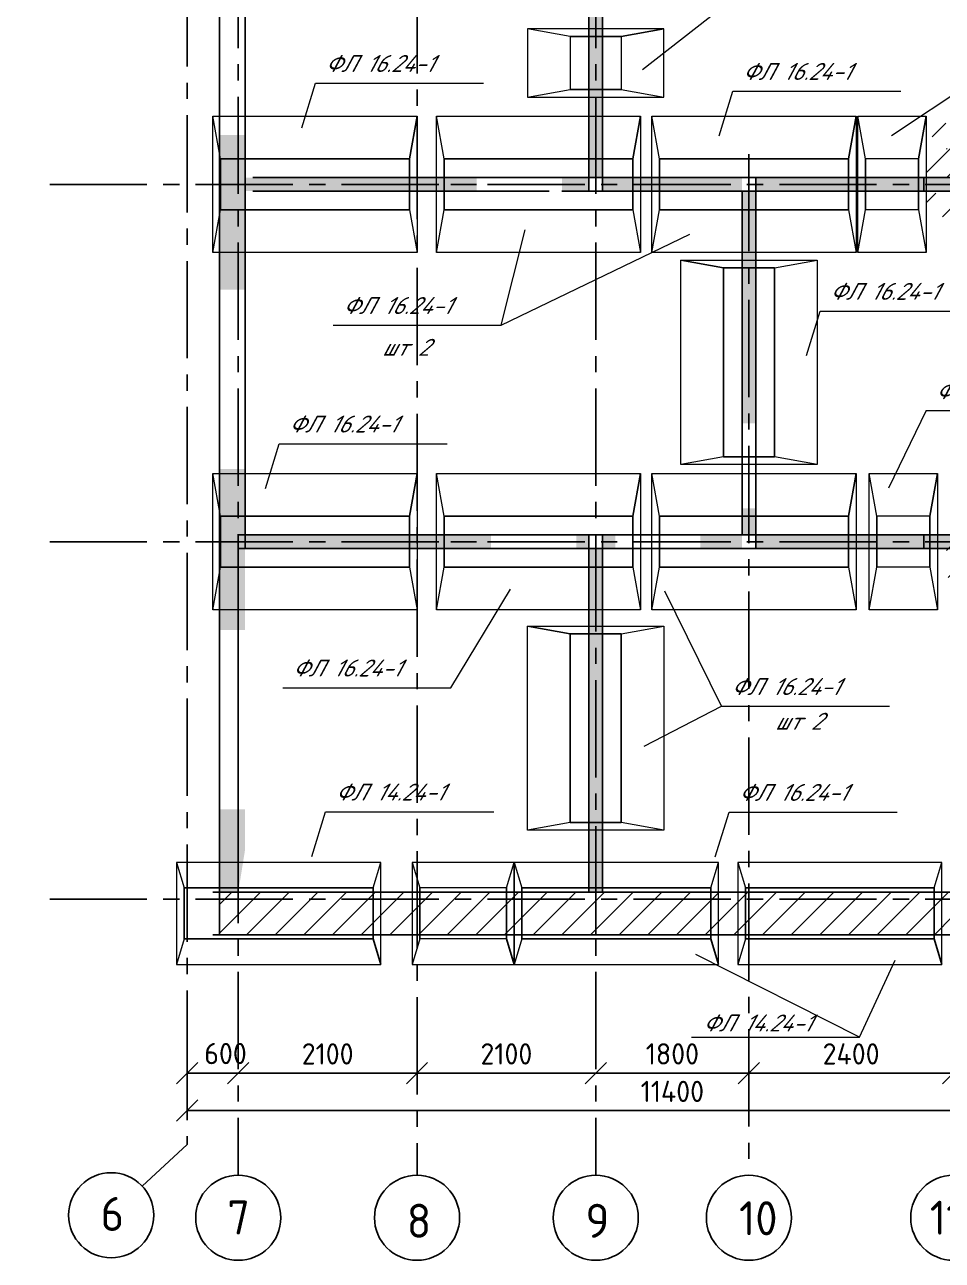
# Model space of a CAD drawing. Header units: millimetres. Extents: x -257254 to 390979, y -202328 to 355504.
# Drawn here: x 197935 to 208715, y 76614 to 91137 of the extents above; entities that cross this region are included whole.
import ezdxf

# ---------------------------------------------------------------- set-up
doc = ezdxf.new("R2010")
doc.units = ezdxf.units.MM
doc.linetypes.add('CENTER2', pattern=[28.575, 19.05, -3.175, 3.175, -3.175])
doc.layers.get('0').update_dxf_attribs({"lineweight": 25})
doc.layers.add('оси', color=1, linetype='CENTER2')
doc.layers.add('подписи', color=6, linetype='Continuous', lineweight=5, transparency=0.5)
doc.layers.add('Фундамент', color=200, linetype='Continuous', lineweight=9, transparency=0.1)
doc.styles.add('GOST-2.304_Type-B_italic', font='GOST_Common Italic.ttf')
doc.styles.get("Standard").update_dxf_attribs({"font": 'GOST_Common.ttf'})
doc.dimstyles.new('ISO-25', dxfattribs={"dimtxt": 250, "dimasz": 250, "dimexe": 1.25, "dimexo": 0.625, "dimgap": 100, "dimtad": 1, "dimdec": 0, "dimtxsty": 'Standard', "dimblk": 'OBLIQUE', "dimcen": 2.5, "dimadec": 0, "dimazin": 0, "dimtfac": 1, "dimtdec": 0, "dimtmove": 0, "dimatfit": 3, "dimfxl": 1, "dimarcsym": 0})

# ---------------------------------------------------------------- blocks, each defined once
blk = doc.blocks.new('_Oblique')
at = {"color": 0, "linetype": 'ByBlock', "lineweight": -2}
blk.add_line((-0.5, -0.5), (0.5, 0.5), dxfattribs=at)
blk = doc.blocks.new('*D111')
at = {"color": 0, "lineweight": -2, "ltscale": 50, "transparency": 16777216}
for p, q in [((202544, 78816), (202544, 78817)), ((202544, 78815), (204644, 78815)), ((204644, 78816), (204644, 78817))]:
    blk.add_line(p, q, dxfattribs=at)
at = {"color": 0, "lineweight": -2, "ltscale": 50, "transparency": 16777216, "xscale": 250, "yscale": 250, "zscale": 250, "rotation": 180}
blk.add_blockref('_Oblique', (202544, 78815), dxfattribs=at)
at = {"color": 0, "lineweight": -2, "ltscale": 50, "transparency": 16777216, "xscale": 250, "yscale": 250, "zscale": 250}
blk.add_blockref('_Oblique', (204644, 78815), dxfattribs=at)
at = {"color": 0, "ltscale": 50, "transparency": 16777216, "insert": (203594, 79040), "char_height": 250, "attachment_point": 5}
blk.add_mtext('2100', dxfattribs=at)
blk = doc.blocks.new('*D112')
at = {"color": 0, "lineweight": -2, "ltscale": 50, "transparency": 16777216}
for p, q in [((204644, 78815), (204644, 78814)), ((204644, 78815), (206444, 78815)), ((206444, 78815), (206444, 78814))]:
    blk.add_line(p, q, dxfattribs=at)
at = {"color": 0, "lineweight": -2, "ltscale": 50, "transparency": 16777216, "xscale": 250, "yscale": 250, "zscale": 250, "rotation": 180}
blk.add_blockref('_Oblique', (204644, 78815), dxfattribs=at)
at = {"color": 0, "lineweight": -2, "ltscale": 50, "transparency": 16777216, "xscale": 250, "yscale": 250, "zscale": 250}
blk.add_blockref('_Oblique', (206444, 78815), dxfattribs=at)
at = {"color": 0, "ltscale": 50, "transparency": 16777216, "insert": (205544, 79040), "char_height": 250, "attachment_point": 5}
blk.add_mtext('1800', dxfattribs=at)
blk = doc.blocks.new('*D113')
at = {"color": 0, "lineweight": -2, "ltscale": 50, "transparency": 16777216}
for p, q in [((206444, 78815), (206444, 78814)), ((206444, 78815), (208844, 78815)), ((208844, 78816), (208844, 78817))]:
    blk.add_line(p, q, dxfattribs=at)
at = {"color": 0, "lineweight": -2, "ltscale": 50, "transparency": 16777216, "xscale": 250, "yscale": 250, "zscale": 250, "rotation": 180}
blk.add_blockref('_Oblique', (206444, 78815), dxfattribs=at)
at = {"color": 0, "lineweight": -2, "ltscale": 50, "transparency": 16777216, "xscale": 250, "yscale": 250, "zscale": 250}
blk.add_blockref('_Oblique', (208844, 78815), dxfattribs=at)
at = {"color": 0, "ltscale": 50, "transparency": 16777216, "insert": (207644, 79040), "char_height": 250, "attachment_point": 5}
blk.add_mtext('2400', dxfattribs=at)
blk = doc.blocks.new('*D121')
at = {"color": 0, "lineweight": -2, "ltscale": 50, "transparency": 16777216}
for p, q in [((200444, 78816), (200444, 78817)), ((202544, 78815), (200444, 78815)), ((202544, 78816), (202544, 78817))]:
    blk.add_line(p, q, dxfattribs=at)
at = {"color": 0, "lineweight": -2, "ltscale": 50, "transparency": 16777216, "xscale": 250, "yscale": 250, "zscale": 250, "rotation": 180}
blk.add_blockref('_Oblique', (200444, 78815), dxfattribs=at)
at = {"color": 0, "lineweight": -2, "ltscale": 50, "transparency": 16777216, "xscale": 250, "yscale": 250, "zscale": 250}
blk.add_blockref('_Oblique', (202544, 78815), dxfattribs=at)
at = {"color": 0, "ltscale": 50, "transparency": 16777216, "insert": (201494, 79040), "char_height": 250, "attachment_point": 5}
blk.add_mtext('2100', dxfattribs=at)
blk = doc.blocks.new('*D129')
at = {"color": 0, "lineweight": -2, "transparency": 16777216}
for p, q in [((199844, 78816), (199844, 78814)), ((200444, 78815), (199844, 78815)), ((200444, 78816), (200444, 78817))]:
    blk.add_line(p, q, dxfattribs=at)
at = {"color": 0, "lineweight": -2, "transparency": 16777216, "xscale": 250, "yscale": 250, "zscale": 250, "rotation": 180}
blk.add_blockref('_Oblique', (199844, 78815), dxfattribs=at)
at = {"color": 0, "lineweight": -2, "transparency": 16777216, "xscale": 250, "yscale": 250, "zscale": 250}
blk.add_blockref('_Oblique', (200444, 78815), dxfattribs=at)
at = {"color": 0, "transparency": 16777216, "insert": (200294, 79044), "char_height": 250, "attachment_point": 5}
blk.add_mtext('600', dxfattribs=at)
blk = doc.blocks.new('*D128')
at = {"color": 0, "lineweight": -2, "transparency": 16777216}
for p, q in [((211244, 79220), (211244, 78373)), ((199844, 78776), (199844, 78373)), ((199844, 78374), (211244, 78374))]:
    blk.add_line(p, q, dxfattribs=at)
at = {"color": 0, "lineweight": -2, "transparency": 16777216, "xscale": 250, "yscale": 250, "zscale": 250, "rotation": 180}
blk.add_blockref('_Oblique', (199844, 78374), dxfattribs=at)
at = {"color": 0, "lineweight": -2, "transparency": 16777216, "xscale": 250, "yscale": 250, "zscale": 250}
blk.add_blockref('_Oblique', (211244, 78374), dxfattribs=at)
at = {"color": 0, "transparency": 16777216, "insert": (205544, 78599), "char_height": 250, "attachment_point": 5}
blk.add_mtext('11400', dxfattribs=at)

msp = doc.modelspace()

# ---------------------------------------------------------------- hatches: boundary and pattern name
h = msp.add_hatch()
h.set_pattern_fill('LINE', color=256, scale=75, angle=45)
h.set_pattern_definition([(45, (108214.83, 1584.4), (-168.3798, 168.3798), [])])
h.paths.add_polyline_path([(192483.95687, 97660.5408), (192043.85803, 97660.5408), (192043.85803, 97240.5408), (192533.86142, 97240.5408), (192533.87963, 97320.66694), (192483.87963, 97320.6783)])
h.paths.add_polyline_path([(192483.97506, 97740.5408), (192043.85803, 97740.5408), (192043.85803, 97660.5408), (192483.95687, 97660.5408)])
h.paths.add_polyline_path([(196243.85803, 97660.5408), (192483.9569, 97660.64421), (192483.87961, 97320.57489), (192533.87961, 97320.57489), (192533.86144, 97240.63285), (196243.85803, 97240.5408)])
h.paths.add_polyline_path([(196243.85803, 97740.5408), (192483.97506, 97740.5408), (192483.95687, 97660.5408), (196243.85803, 97660.5408)])
h.paths.add_polyline_path([(197756.14553, 97660.5408), (196243.85803, 97660.5408), (196243.85803, 97240.5408), (197756.14553, 97240.5408)])
h.paths.add_polyline_path([(197756.14553, 97740.5408), (196243.85803, 97740.5408), (196243.85803, 97660.5408), (197756.14553, 97660.5408)])
h.paths.add_polyline_path([(198043.85803, 97660.5408), (197756.14553, 97660.5408), (197756.14553, 97240.5408), (198043.85803, 97240.5408)])
h.paths.add_polyline_path([(199353.00226, 97660.5408), (198043.85803, 97660.5408), (198043.85803, 97240.5408), (199353.00226, 97240.5408)])
h.paths.add_polyline_path([(198043.85803, 97740.5408), (197756.14553, 97740.5408), (197756.14553, 97660.5408), (198043.85803, 97660.5408)])
h.paths.add_polyline_path([(199328.47388, 97740.5408), (198043.85803, 97740.5408), (198043.85803, 97660.5408), (199328.47388, 97660.5408)])
h.paths.add_polyline_path([(187971.43984, 107513.36901), (187758.79371, 107842.65346), (187798.0224, 107873.65523), (187748.24804, 107936.63818), (187423.85803, 107680.5408), (187423.85803, 105980.5408), (187876.27621, 105980.5408)])
h.paths.add_polyline_path([(189138.8399, 108800.55403), (189188.8399, 108800.54267), (189188.85808, 108880.54266), (188944.0178, 108880.66694), (188737.15383, 108717.44854), (188786.58514, 108654.89968), (188835.5182, 108673.62183), (188940.11654, 108541.2663), (189138.76262, 108460.5408), (189138.78471, 108557.72034)])
h.paths.add_polyline_path([(189138.76262, 108460.5408), (188930.41217, 108553.54591), (189085.24674, 108357.62301)])
h.paths.add_polyline_path([(190944.0178, 108880.41466), (190698.85793, 108880.36921), (190698.83975, 108800.36921), (190748.84884, 108800.35784), (190748.77482, 108554.65076), (190668.02933, 108460.5408), (190947.59951, 108541.2663), (191052.19785, 108673.62183), (191101.02226, 108654.76219), (191150.45357, 108717.31105)])
h.paths.add_polyline_path([(190957.30388, 108553.54591), (190748.76252, 108460.5408), (190801.30032, 108356.1438)])
h.paths.add_polyline_path([(192463.85803, 107680.5408), (192139.46802, 107936.63818), (192089.69365, 107873.65523), (192128.92234, 107842.65346), (191963.85803, 107735.01568), (191963.85803, 106060.5408), (192463.85803, 106060.5408)])
h.paths.add_polyline_path([(192043.85803, 107735.01568), (191868.6944, 107513.36901), (191963.85803, 107438.23983), (192043.85803, 107374.70442)])
h.paths.add_polyline_path([(196243.85803, 107735.01568), (196158.79371, 107842.65346), (196198.0224, 107873.65523), (196148.24804, 107936.63818), (195823.85803, 107680.5408), (195823.85803, 105980.5408), (196243.85803, 105980.5408)])
h.paths.add_polyline_path([(196243.85803, 107735.01568), (196243.85803, 107377.55049), (196417.82031, 107514.88914)])
h.paths.add_polyline_path([(196323.85803, 107440.70839), (196243.85803, 107377.55049), (196243.85803, 106060.5408), (196323.85803, 106060.5408)])
h.paths.add_polyline_path([(197538.84903, 108800.72376), (197588.8399, 108800.54267), (197588.85808, 108880.54266), (197344.0178, 108880.66694), (197137.26249, 108717.31105), (197186.69379, 108654.76219), (197225.81383, 108685.90145), (197330.41217, 108553.54591), (197538.76262, 108460.5408), (197538.77563, 108557.78682)])
h.paths.add_polyline_path([(197538.76262, 108460.5408), (197330.41217, 108553.54591), (197485.21439, 108357.66394)])
h.paths.add_polyline_path([(199344.0178, 108880.41466), (199098.85793, 108880.36921), (199098.83975, 108800.36921), (199148.82971, 108800.35785), (199148.75437, 108380.49535), (199144.63341, 108380.52173), (199152.87344, 108460.52173), (199347.59951, 108541.2663), (199452.19785, 108673.62183), (199501.13092, 108654.89968), (199550.56222, 108717.44854)])
h.paths.add_polyline_path([(199357.30388, 108553.54591), (199068.94346, 108460.5408), (199201.30032, 108356.1438)])
h.paths.add_polyline_path([(200863.85803, 107680.5408), (200539.46802, 107936.63818), (200489.69365, 107873.65523), (200528.92234, 107842.65346), (200443.85803, 107735.01568), (200443.85803, 106060.5408), (200863.85803, 106060.5408)])
h.paths.add_polyline_path([(200443.85803, 107735.01568), (200268.6944, 107513.36901), (200363.85803, 107438.23983), (200363.85803, 107431.73455), (200443.85803, 107368.57665)])
h.paths.add_polyline_path([(200443.85803, 107368.57665), (200363.85803, 107431.73455), (200363.85803, 106060.5408), (200443.85803, 106060.5408)])
h.paths.add_polyline_path([(208073.85803, 107600.5408), (208023.85803, 107600.5408), (208023.85803, 107680.5408), (204643.85803, 107680.5408), (204643.85803, 107260.5408), (208073.85803, 107260.5408)])
h.paths.add_polyline_path([(208843.85803, 107680.5408), (208023.85803, 107680.5408), (208023.85803, 107600.5408), (208073.85803, 107600.5408), (208073.85803, 107260.5408), (208843.85803, 107260.5408)])
h.paths.add_polyline_path([(210043.85803, 107680.5408), (208843.85803, 107680.5408), (208843.85803, 107260.5408), (210043.85803, 107260.5408)])
h.paths.add_polyline_path([(208235.02471, 107260.5408), (204643.85803, 107260.5408), (204643.85803, 107180.5408), (208235.02471, 107180.5408)])
h.paths.add_polyline_path([(210043.85803, 107260.5408), (208843.85803, 107260.5408), (208843.85803, 107182.23065), (209965.55962, 107182.23065), (210043.85803, 107181.96513)])
h.paths.add_polyline_path([(208843.85803, 107260.5408), (208073.85803, 107260.5408), (208073.85803, 107182.23065), (208843.85803, 107182.23065)])
h.paths.add_polyline_path([(210463.85803, 107680.5408), (210043.85803, 107680.5408), (210043.85803, 107260.5408), (210463.85803, 107260.5408)])
h.paths.add_polyline_path([(210463.85803, 107260.5408), (210043.85803, 107260.5408), (210043.85803, 107181.96513), (210043.85803, 107180.5408), (210463.85803, 107180.5408)])
h.paths.add_polyline_path([(210463.85803, 107180.5408), (210043.85803, 107180.5408), (210043.85803, 106060.5408), (210463.85803, 106060.5408)])
h.paths.add_polyline_path([(210043.85803, 107180.5408), (209963.85803, 107180.5408), (209963.86089, 106060.5408), (210043.85803, 106060.5408)])
h.paths.add_polyline_path([(210463.85803, 106060.5408), (210043.85803, 106060.5408), (210043.85803, 103570.45808), (210383.85803, 103570.45808), (210383.85803, 103620.45808), (210463.85803, 103620.45808)])
h.paths.add_polyline_path([(210043.85803, 106060.5408), (209963.86089, 106060.5408), (209963.86187, 105680.45808), (210043.85803, 105680.45808)])
h.paths.add_polyline_path([(210463.85803, 103620.45808), (210383.85803, 103620.45808), (210383.85803, 103570.45808), (210043.85803, 103570.45808), (210043.85803, 101860.5408), (210463.85803, 101860.5408)])
h.paths.add_polyline_path([(210043.85533, 105680.45808), (209963.86457, 105680.45808), (209963.87165, 101860.5408), (210043.85803, 101860.5408)])
h.paths.add_polyline_path([(210463.85803, 98080.5408), (208843.85803, 98080.5408), (208843.85803, 97660.5408), (210519.55467, 97660.5408), (210624.4769, 97744.06084), (210655.61659, 97704.94154), (210719.95267, 97756.15425)])
h.paths.add_polyline_path([(210161.18029, 97660.5408), (208843.85803, 97660.5408), (208843.85803, 97580.5408), (210224.33819, 97580.5408)])
h.paths.add_polyline_path([(210463.85803, 89680.5408), (208763.85803, 89680.5408), (208763.85803, 89260.5408), (210519.55467, 89260.5408), (210624.4769, 89344.06084), (210655.61659, 89304.94154), (210719.95267, 89356.15425)])
h.paths.add_polyline_path([(210162.15709, 89260.5408), (208763.85803, 89260.5408), (208763.85803, 89180.5408), (210221.55706, 89180.5408), (210297.77404, 89083.99929), (210300.08173, 89085.83626)])
h.paths.add_polyline_path([(211499.65055, 88366.79761), (211438.80487, 88318.36332), (211470.57677, 88280.30258), (211336.3774, 88173.47739), (211243.87517, 87965.79595), (211342.39368, 87965.77356), (211584.04102, 87965.71863), (211583.79682, 87915.71869), (211663.67068, 87915.70054), (211663.85803, 88160.5408)])
h.paths.add_polyline_path([(211335.91955, 88174.05675), (211141.91889, 88019.62862), (211243.87517, 87965.79595), (211163.74513, 87965.81416)])
h.paths.add_polyline_path([(211243.87517, 87965.79595), (211243.90351, 87965.79594), (211342.39368, 87965.77356)], flags=17)
h.paths.add_polyline_path([(211663.85803, 86160.5408), (211663.79346, 86405.69152), (211583.66732, 86405.72791), (211583.67511, 86355.71882), (211163.67512, 86355.81428), (211243.85803, 86355.79605), (211243.85803, 86410.5408), (211243.85803, 86334.12203), (211336.53285, 86147.80091), (211470.73221, 86040.97572), (211439.86443, 86002.20048), (211500.71011, 85953.76619)])
h.paths.add_polyline_path([(211243.85803, 86334.12203), (211243.85803, 86355.79605), (211142.07434, 86301.64968), (211336.07499, 86147.22155)])
h.paths.add_polyline_path([(210719.95267, 84964.92735), (210655.61659, 85016.14007), (210624.4769, 84977.02076), (210519.55467, 85060.5408), (208763.37098, 85060.5408), (208763.37098, 84640.5408), (210463.85803, 84640.5408)])
h.paths.add_polyline_path([(210300.08173, 85235.24534), (210162.15709, 85060.5408), (210519.55467, 85060.5408)])
h.paths.add_polyline_path([(210300.08173, 85235.24534), (210297.77404, 85237.08231), (210221.55706, 85140.5408), (208843.85803, 85140.5408), (208843.85803, 85060.5408), (210162.15709, 85060.5408)])
h.paths.add_polyline_path([(208843.85803, 80860.5408), (206443.85803, 80860.5408), (206443.85803, 80440.5408), (208843.85803, 80440.5408)])
h.paths.add_polyline_path([(206443.85803, 80860.5408), (204643.85803, 80860.5408), (204643.85803, 80440.5408), (206443.85803, 80440.5408)])
h.paths.add_polyline_path([(204643.85803, 80860.5408), (202543.85803, 80860.5408), (202543.85803, 80440.5408), (204643.85803, 80440.5408)])
h.paths.add_polyline_path([(202543.85803, 80860.5408), (200443.85803, 80860.5408), (200443.85803, 80440.5408), (202543.85803, 80440.5408)])
h.paths.add_polyline_path([(200443.85803, 80860.5408), (200223.85803, 80860.5408), (200223.85803, 80440.5408), (200443.85803, 80440.5408)])
h.paths.add_polyline_path([(200443.85803, 80940.5408), (200223.85803, 80940.5408), (200223.85803, 80860.5408), (200443.85803, 80860.5408)])
h.paths.add_polyline_path([(202543.85803, 80940.5408), (201643.85803, 80940.5408), (200443.85803, 80940.5408), (200443.85803, 80860.5408), (202543.85803, 80860.5408)])
h.paths.add_polyline_path([(204643.85803, 80940.5408), (202543.85803, 80940.5408), (202543.85803, 80860.5408), (204643.85803, 80860.5408)])
h.paths.add_polyline_path([(206443.85803, 80940.5408), (205963.73032, 80940.5408), (204723.85803, 80940.5408), (204643.85803, 80940.5408), (204643.85803, 80860.5408), (206443.85803, 80860.5408)])
h.paths.add_polyline_path([(208843.85803, 80940.5408), (206443.85803, 80940.5408), (206443.85803, 80860.5408), (208843.85803, 80860.5408)])
h = msp.add_hatch()
h.set_pattern_fill('AR-SAND', color=256, scale=5)
h.set_pattern_definition([(37.5, (108214.83, 1584.4), (-8.00016, 244.70662), [0, -193.04, 0, -215.9, 0, -206.375]), (7.5, (108214.83, 1584.4), (224.76164, 358.41255), [0, -104.14, 0, -173.99, 0, -66.675]), (327.5, (108058.62, 1584.4), (395.4962, 0.7186), [0, -63.5, 0, -228.6, 0, -298.45]), (317.5, (108058.62, 1584.4), (381.7782, 111.4647), [0, -31.75, 0, -149.86, 0, -171.45])])
h.paths.add_polyline_path([(209144.08039, 90406.15329), (209065.53473, 90406.09864), (209064.84236, 90356.09815), (208843.61454, 90355.94425), (208843.85803, 89680.5408), (209143.85803, 89680.5408)])
h.paths.add_polyline_path([(200523.85803, 97240.5408), (200223.85803, 97240.5408), (200223.85803, 92560.5408), (200523.85803, 92560.5408)])
h.paths.add_polyline_path([(200523.85803, 92560.5408), (200223.85803, 92560.5408), (200223.85803, 91901.76505), (200223.85803, 91901.76505), (200223.85803, 91951.76505), (200523.85803, 91951.76505)])
h.paths.add_polyline_path([(200523.85803, 89841.76505), (200223.85803, 89841.76505), (200223.85803, 89891.76505), (200223.85803, 89891.76505), (200223.85803, 89260.5408), (200523.85803, 89260.5408)])
h.paths.add_polyline_path([(200523.85803, 89260.5408), (200223.85803, 89260.5408), (200223.85803, 87973.64502), (200223.85803, 87973.64502), (200223.85803, 88023.64502), (200523.85803, 88023.64502)])
h.paths.add_polyline_path([(200523.85803, 85913.64502), (200223.85803, 85913.64502), (200223.85803, 85963.64502), (200223.85803, 85060.5408), (200523.85803, 85060.5408)])
h.paths.add_polyline_path([(200523.85803, 84980.5408), (200443.85803, 85060.5408), (200223.85803, 85060.5408), (200223.85803, 83973.44447), (200223.85803, 83973.44447), (200223.85803, 84023.44447), (200523.85803, 84023.44447)])
h.paths.add_polyline_path([(200523.85803, 81913.44447), (200223.85803, 81913.44447), (200223.85803, 81963.44447), (200223.85803, 80940.5408), (200443.85803, 80940.5408), (200523.85803, 81440.5408)])
h.paths.add_polyline_path([(209143.47554, 82006.15287), (209064.66857, 82006.09804), (209064.70336, 81956.09805), (208843.47554, 81955.94415), (208843.85803, 80940.5408), (209143.85803, 80940.5408)])
h.paths.add_polyline_path([(209143.85803, 84640.5408), (208843.85803, 84640.5408), (208843.45304, 84225.94479), (209062.78862, 84226.09737), (209063.15895, 84176.09762), (209143.7886, 84176.15371)])
h.paths.add_polyline_path([(209143.85803, 93040.5408), (208843.85803, 93040.5408), (208843.85803, 92725.94499), (209063.1936, 92726.09758), (209063.22839, 92676.09759), (209143.85803, 92676.15368)])
at = {"ltscale": 50}
h = msp.add_hatch(color=256, dxfattribs=at)
h.dxf.hatch_style = 1
h.paths.add_polyline_path([(204563.85803, 92640.5408), (204343.85803, 92640.5408), (204343.85803, 92560.5408), (204563.85803, 92560.5408)])
h.paths.add_polyline_path([(204563.85803, 92560.5408), (204343.85803, 92560.5408), (204343.85803, 92480.5408), (204563.85803, 92480.5408)])
h.paths.add_polyline_path([(204643.85803, 93964.94717), (204563.85803, 93964.94717), (204563.85803, 93540.5408), (204643.85803, 93540.5408)])
h.paths.add_polyline_path([(204723.85803, 93964.94717), (204643.85803, 93964.94717), (204643.85803, 93540.5408), (204723.85803, 93540.5408)])
h.paths.add_polyline_path([(205558.81999, 93540.5408), (204723.85803, 93540.5408), (204723.85803, 93460.5408), (205558.81999, 93460.5408)])
h.paths.add_polyline_path([(205558.81999, 93460.5408), (204723.85803, 93460.5408), (204723.85803, 93380.5408), (205558.81999, 93380.5408)])
h.paths.add_polyline_path([(204643.85803, 93380.5408), (204563.85803, 93380.5408), (204563.85803, 92640.5408), (204643.85803, 92640.5408)])
h.paths.add_polyline_path([(204723.85803, 93380.5408), (204643.85803, 93380.5408), (204643.85803, 92640.5408), (204723.85803, 92640.5408)])
h.paths.add_polyline_path([(204643.85803, 92480.5408), (204563.85803, 92480.5408), (204563.85803, 89340.5408), (204643.85803, 89340.5408)])
h.paths.add_polyline_path([(204723.85803, 92480.5408), (204643.85803, 92480.5408), (204643.85803, 89340.5408), (204723.85803, 89340.5408)])
h = msp.add_hatch(color=256, dxfattribs=at)
h.dxf.hatch_style = 1
h.paths.add_polyline_path([(202543.85803, 89340.5408), (201298.22718, 89340.5408), (200443.85803, 89340.5408), (200443.85803, 89260.5408), (202543.85803, 89260.5408)])
h.paths.add_polyline_path([(202543.85803, 89260.5408), (200443.85803, 89260.5408), (200443.85803, 89180.5408), (201298.22718, 89180.5408), (202543.85803, 89180.5408)])
h.paths.add_polyline_path([(203246.5226, 89340.5408), (202543.85803, 89340.5408), (202543.85803, 89260.5408), (203246.5226, 89260.5408)])
h.paths.add_polyline_path([(203246.5226, 89260.5408), (202543.85803, 89260.5408), (202543.85803, 89180.5408), (203246.5226, 89180.5408)])
h.paths.add_polyline_path([(204563.85803, 89340.5408), (204246.5226, 89340.5408), (204246.5226, 89260.5408), (204563.85803, 89260.5408)])
h.paths.add_polyline_path([(204563.85803, 89260.5408), (204246.5226, 89260.5408), (204246.5226, 89180.5408), (204563.85803, 89180.5408)])
h.paths.add_polyline_path([(206363.85803, 85140.5408), (205873.85803, 85140.5408), (205873.85803, 85060.5408), (206363.85803, 85060.5408)])
h.paths.add_polyline_path([(208843.85803, 85140.5408), (207853.71465, 85140.5408), (206523.85803, 85140.5408), (206523.85803, 85060.5408), (208843.85803, 85060.5408)])
h.paths.add_polyline_path([(208843.85803, 85060.5408), (206523.85803, 85060.5408), (206523.85803, 84980.5408), (208843.85803, 84980.5408)])
h.paths.add_polyline_path([(206523.85803, 85450.5408), (206443.85803, 85450.5408), (206443.85803, 85140.5408), (206523.85803, 85140.5408)])
h.paths.add_polyline_path([(206443.85803, 85450.5408), (206363.85803, 85450.5408), (206363.85803, 85140.5408), (206443.85803, 85140.5408)])
h.paths.add_polyline_path([(206363.85803, 85060.5408), (205873.85803, 85060.5408), (205873.85803, 84980.5408), (206363.85803, 84980.5408)])
h.paths.add_polyline_path([(206363.85803, 89260.5408), (206363.85803, 89340.5408), (204723.85803, 89340.5408), (204723.85803, 89260.5408)])
h.paths.add_polyline_path([(206523.85803, 89340.5408), (206523.85803, 89260.5408), (208843.85803, 89260.5408), (208843.85803, 89340.5408)])
h.paths.add_polyline_path([(206363.85803, 89180.5408), (206363.85803, 89260.5408), (204723.85803, 89260.5408), (204723.85803, 89180.5408)])
h.paths.add_polyline_path([(206523.85803, 89260.5408), (206523.85803, 89180.5408), (208843.85803, 89180.5408), (208843.85803, 89260.5408)])
h = msp.add_hatch(color=256, dxfattribs=at)
h.dxf.hatch_style = 1
h.paths.add_polyline_path([(206443.85803, 89180.5408), (206363.85803, 89180.5408), (206363.85803, 86450.5408), (206443.85803, 86450.5408)])
h.paths.add_polyline_path([(206523.85803, 89180.5408), (206443.85803, 89180.5408), (206443.85803, 86450.5408), (206523.85803, 86450.5408)])
h.paths.add_polyline_path([(202543.85803, 85140.5408), (200443.85803, 85140.5408), (200443.85803, 85060.5408), (202543.85803, 85060.5408)])
h.paths.add_polyline_path([(202543.85803, 85060.5408), (200443.85803, 85060.5408), (200443.85803, 84980.5408), (202543.85803, 84980.5408)])
h.paths.add_polyline_path([(203413.85803, 85140.5408), (202543.85803, 85140.5408), (202543.85803, 85060.5408), (203413.85803, 85060.5408)])
h.paths.add_polyline_path([(203413.85803, 85060.5408), (202543.85803, 85060.5408), (202543.85803, 84980.5408), (203413.85803, 84980.5408)])
h.paths.add_polyline_path([(204563.85803, 85140.5408), (204413.85803, 85140.5408), (204413.85803, 85060.5408), (204563.85803, 85060.5408)])
h.paths.add_polyline_path([(204563.85803, 85060.5408), (204413.85803, 85060.5408), (204413.85803, 84980.5408), (204563.85803, 84980.5408)])
h.paths.add_polyline_path([(204873.85803, 85140.5408), (204723.85803, 85140.5408), (204723.85803, 85060.5408), (204873.85803, 85060.5408)])
h.paths.add_polyline_path([(204873.85803, 85060.5408), (204723.85803, 85060.5408), (204723.85803, 84980.5408), (204873.85803, 84980.5408)])
h = msp.add_hatch(color=256, dxfattribs=at)
h.dxf.hatch_style = 1
h.paths.add_polyline_path([(204563.85803, 80940.5408), (204643.85803, 80940.5408), (204643.85803, 84980.5408), (204563.85803, 84980.5408)])
h.paths.add_polyline_path([(204723.85803, 84980.5408), (204643.85803, 84980.5408), (204643.85803, 80940.5408), (204723.85803, 80940.5408)])
at = {"layer": 'Фундамент'}
h = msp.add_hatch(dxfattribs=at)
h.set_pattern_fill('JIS_STN_2.5', color=256, scale=200, angle=-180)
h.set_pattern_definition([(225, (102783.3, 277104.4), (353.5534, -353.5534), []), (225, (102430.3, 277104.4), (353.5534, -353.5534), [240, -100])])
h.paths.add_polyline_path([(210795.43697, 89260.5408), (211177.65966, 89260.5408), (210609.23861, 89980.5408), (208524.74483, 89980.5408), (208524.74483, 89680.5408), (208524.74483, 89340.5408), (208843.85803, 89340.5408), (208843.85803, 89680.5408), (210463.85803, 89680.5408)])
h.paths.add_polyline_path([(211243.85803, 88692.5408), (211243.85803, 89176.68954), (211177.65966, 89260.5408), (210795.43697, 89260.5408)])
h.paths.add_polyline_path([(211663.85803, 88160.5408), (211663.85803, 87248.81309), (211663.85803, 87161.41651), (212043.85803, 87454.01994), (212043.85803, 88163.35621), (211243.85803, 89176.68954), (211243.85803, 88692.5408)])
h.paths.add_polyline_path([(210943.85803, 87781.4775), (210943.85803, 87160.5408), (210943.85803, 86539.6041), (210076.17647, 85440.5408), (208843.85803, 85440.5408), (208843.85803, 85140.5408), (210217.42713, 85140.5408), (211163.85803, 86334.12203), (211163.85803, 87986.95957), (210218.80983, 89180.5408), (208524.74483, 89180.5408), (208524.74483, 88880.5408), (210076.17647, 88880.5408)])
h.paths.add_polyline_path([(212043.85803, 86157.7254), (212043.85803, 86868.81309), (211663.85803, 87161.41651), (211663.85803, 87074.01994), (211663.85803, 86160.5408), (211243.85803, 85628.5408), (211243.85803, 85144.39206)])
h.paths.add_polyline_path([(212043.85803, 86868.81309), (212043.85803, 87160.5408), (212043.85803, 87454.01994), (211663.85803, 87161.41651)])
h.paths.add_polyline_path([(211177.65966, 85060.5408), (211243.85803, 85144.39206), (211243.85803, 85628.5408), (210795.43697, 85060.5408)])
h.paths.add_polyline_path([(211177.65966, 85060.5408), (210795.43697, 85060.5408), (210463.85803, 84640.5408), (209143.85803, 84640.5408), (209143.85803, 84340.5408), (210609.23861, 84340.5408)])

# ---------------------------------------------------------------- linework, layer by layer
at = {"ltscale": 20}
for p, q in [((200523.85803, 97740.5408), (200523.85803, 84980.5408)), ((200223.85803, 97240.5408), (200223.85803, 80440.5408)), ((204563.85803, 93964.94717), (204563.85803, 89180.5408)), ((204723.85803, 93964.94717), (204723.85803, 89180.5408)), ((201468.22718, 89340.5408), (200613.85803, 89340.5408)), ((204246.5226, 89340.5408), (201298.22718, 89340.5408)), ((204095.40207, 89340.5408), (203241.03291, 89340.5408)), ((208843.85803, 89340.5408), (204246.5226, 89340.5408)), ((206626.79387, 89340.5408), (205772.42472, 89340.5408)), ((206523.85803, 89340.5408), (206523.85803, 86450.5408)), ((201468.22718, 89180.5408), (200613.85803, 89180.5408)), ((203246.5226, 89180.5408), (201298.22718, 89180.5408)), ((204095.40207, 89180.5408), (203241.03291, 89180.5408)), ((210221.55706, 89180.5408), (204246.5226, 89180.5408)), ((206626.79387, 89180.5408), (205772.42472, 89180.5408)), ((206363.85803, 89180.5408), (206363.85803, 85140.5408)), ((200443.85803, 85140.5408), (204413.85803, 85140.5408)), ((201468.22718, 85140.5408), (200613.85803, 85140.5408)), ((204246.5226, 85140.5408), (201298.22718, 85140.5408)), ((204095.40207, 85140.5408), (203241.03291, 85140.5408)), ((204413.85803, 85140.5408), (205873.85803, 85140.5408)), ((204563.85803, 85140.5408), (204563.85803, 80940.5408)), ((204643.85803, 85140.5408), (204723.85803, 85140.5408)), ((204723.85803, 85140.5408), (204723.85803, 80940.5408)), ((206626.79387, 85140.5408), (205772.42472, 85140.5408)), ((205873.85803, 85140.5408), (210221.55706, 85140.5408)), ((200443.85803, 84980.5408), (204413.85803, 84980.5408)), ((200443.85803, 84980.5408), (200443.85803, 80940.5408)), ((203501.49832, 84980.5408), (200523.85803, 84980.5408)), ((201468.22718, 84980.5408), (200613.85803, 84980.5408)), ((203246.5226, 84980.5408), (201298.22718, 84980.5408)), ((204095.40207, 84980.5408), (203241.03291, 84980.5408)), ((205638.62255, 84980.5408), (203501.49832, 84980.5408)), ((204413.85803, 84980.5408), (205873.85803, 84980.5408)), ((206626.79387, 84980.5408), (205772.42472, 84980.5408)), ((205873.85803, 84980.5408), (208843.85803, 84980.5408)), ((200143.85803, 80940.5408), (209143.85803, 80940.5408)), ((209143.85803, 80440.5408), (200143.85803, 80440.5408))]:
    msp.add_line(p, q, dxfattribs=at)
at = {"ltscale": 50}
for p, q in [((208496.99741, 89180.5408), (208496.99741, 89340.5408)), ((208496.99741, 89340.5408), (208496.99741, 89180.5408)), ((200613.85803, 89260.5408), (200313.85803, 89260.5408)), ((203241.03291, 89260.5408), (202941.03291, 89260.5408)), ((205772.42472, 89260.5408), (205472.42472, 89260.5408)), ((206443.85803, 85140.5408), (206523.85803, 85140.5408)), ((208496.99741, 84980.5408), (208496.99741, 85140.5408)), ((208496.99741, 85140.5408), (208496.99741, 84980.5408)), ((200443.85803, 85060.5408), (200143.85803, 85060.5408)), ((200613.85803, 85060.5408), (200313.85803, 85060.5408)), ((203241.03291, 85060.5408), (202941.03291, 85060.5408)), ((205772.42472, 85060.5408), (205472.42472, 85060.5408)), ((200523.85803, 80940.5408), (200223.85803, 80940.5408)), ((204643.85803, 80940.5408), (204643.85803, 80440.5408)), ((204643.85803, 80940.5408), (204643.85803, 80440.5408))]:
    msp.add_line(p, q, dxfattribs=at)
at = {"linetype": 'ByBlock', "ltscale": 50}
msp.add_line((206523.85803, 86450.5408), (206523.85803, 84980.5408), dxfattribs=at)
msp.add_line((199843.85803, 77975.45444), (199316.73327, 77484.10531))
at = {"ltscale": 50}
for centre in [(198950.98629, 77143.18135), (200443.85803, 77114.03801), (202543.85803, 77114.03801), (204643.85803, 77114.03801), (206443.85803, 77114.03801), (208843.85803, 77114.03801)]:
    msp.add_circle(centre, 500, dxfattribs=at)
at = {"layer": 'оси', "ltscale": 60}
for p, q in [((200443.85803, 112579.2609), (200443.85803, 77614.03801)), ((204643.85803, 112579.2609), (204643.85803, 77614.03801)), ((199843.85803, 100360.5408), (199843.85803, 77975.45444)), ((202543.85803, 100280.5408), (202543.85803, 77614.03801)), ((206443.85803, 89616.48253), (206443.85803, 77614.03801)), ((198228.53731, 89260.5408), (215778.2287, 89260.5408)), ((198228.53731, 85060.5408), (215778.2287, 85060.5408)), ((198228.53731, 80860.5408), (215778.2287, 80860.5408))]:
    msp.add_line(p, q, dxfattribs=at)
at = {"layer": 'подписи'}
for p, q in [((206454.05135, 91594.84872), (205195.06234, 90604.49139)), ((209272.9011, 90600.13037), (208116.91883, 89831.58987)), ((201190.01104, 89924.88248), (201352.26414, 90449.36841)), ((201352.26414, 90449.36841), (203326.85996, 90449.36841)), ((206091.94893, 89831.51462), (206254.20203, 90356.00055)), ((206254.20203, 90356.00055), (208228.79785, 90356.00055)), ((203533.93883, 87604.23768), (203815.18425, 88727.34614)), ((203533.93883, 87604.23768), (205748.98871, 88674.70232)), ((207118.50332, 87246.85186), (207280.75643, 87771.33779)), ((207280.75643, 87771.33779), (209255.35225, 87771.33779)), ((201559.34301, 87604.23768), (203533.93883, 87604.23768)), ((208524.97236, 86603.34367), (208083.36367, 85687.48359)), ((208524.97236, 86603.34367), (210499.56818, 86603.34367)), ((200762.63335, 85687.33186), (200924.88645, 86211.81779)), ((200924.88645, 86211.81779), (202899.48227, 86211.81779)), ((202942.06177, 83344.16761), (203642.99126, 84501.4387)), ((206121.84758, 83125.67021), (205456.42897, 84477.67748)), ((200967.46595, 83344.16761), (202942.06177, 83344.16761)), ((205212.46973, 82656.39662), (206121.84758, 83125.67021)), ((206121.84758, 83125.67021), (208096.4434, 83125.67021)), ((201308.05548, 81361.63469), (201470.30858, 81886.12061)), ((201470.30858, 81886.12061), (203444.9044, 81886.12061)), ((206048.36034, 81357.3618), (206210.61344, 81881.84772)), ((206210.61344, 81881.84772), (208185.20926, 81881.84772)), ((207741.46093, 79236.72861), (208163.3735, 80141.11698)), ((205766.86511, 79236.72861), (207741.46093, 79236.72861))]:
    msp.add_line(p, q, dxfattribs=at)
at = {"layer": 'Фундамент'}
for p, q in [((205443.85803, 91086.56719), (203843.85803, 91086.56719)), ((203843.85803, 91086.56719), (203843.85803, 90286.56719)), ((204343.85803, 90996.56719), (203843.85803, 91086.56719)), ((205443.85803, 90286.56719), (205443.85803, 91086.56719)), ((204343.85803, 90996.56719), (204343.85803, 90376.56719)), ((204943.85803, 90996.56719), (204943.85803, 90376.56719)), ((203843.85803, 90286.56719), (204343.85803, 90376.56719)), ((204943.85803, 90376.56719), (205443.85803, 90286.56719)), ((203843.85803, 90286.56719), (205443.85803, 90286.56719)), ((200233.85803, 89560.5408), (200143.85803, 90060.5408)), ((202861.03291, 89560.5408), (202771.03291, 90060.5408)), ((205392.42472, 89560.5408), (205302.42472, 90060.5408)), ((207724.74483, 88460.5408), (207724.74483, 90060.5408)), ((207724.74483, 90060.5408), (208524.74483, 90060.5408)), ((207814.74483, 89560.5408), (207724.74483, 90060.5408)), ((208524.74483, 90060.5408), (208524.74483, 88460.5408)), ((208434.74483, 89560.5408), (207814.74483, 89560.5408)), ((200143.85803, 88460.5408), (200233.85803, 88960.5408)), ((202453.85803, 88960.5408), (202543.85803, 88460.5408)), ((202771.03291, 88460.5408), (202861.03291, 88960.5408)), ((205081.03291, 88960.5408), (205171.03291, 88460.5408)), ((205302.42472, 88460.5408), (205392.42472, 88960.5408)), ((207612.42472, 88960.5408), (207702.42472, 88460.5408)), ((207724.74483, 88460.5408), (207814.74483, 88960.5408)), ((208434.74483, 88960.5408), (207814.74483, 88960.5408)), ((208434.74483, 88960.5408), (208524.74483, 88460.5408)), ((208524.74483, 88460.5408), (207724.74483, 88460.5408)), ((206743.85803, 88277.57784), (207243.85803, 88367.57784)), ((206143.85803, 86057.57784), (205643.85803, 85967.57784)), ((207243.85803, 85967.57784), (206743.85803, 86057.57784)), ((200233.85803, 85360.5408), (200143.85803, 85860.5408)), ((202861.03291, 85360.5408), (202771.03291, 85860.5408)), ((205392.42472, 85360.5408), (205302.42472, 85860.5408)), ((207857.7724, 84260.5408), (207857.7724, 85860.5408)), ((207857.7724, 85860.5408), (208657.7724, 85860.5408)), ((207947.7724, 85360.5408), (207857.7724, 85860.5408)), ((208657.7724, 85860.5408), (208657.7724, 84260.5408)), ((208567.7724, 85360.5408), (207947.7724, 85360.5408)), ((200143.85803, 84260.5408), (200233.85803, 84760.5408)), ((202453.85803, 84760.5408), (202543.85803, 84260.5408)), ((202771.03291, 84260.5408), (202861.03291, 84760.5408)), ((205081.03291, 84760.5408), (205171.03291, 84260.5408)), ((205302.42472, 84260.5408), (205392.42472, 84760.5408)), ((207612.42472, 84760.5408), (207702.42472, 84260.5408)), ((207857.7724, 84260.5408), (207947.7724, 84760.5408)), ((208567.7724, 84760.5408), (207947.7724, 84760.5408)), ((208567.7724, 84760.5408), (208657.7724, 84260.5408)), ((208657.7724, 84260.5408), (207857.7724, 84260.5408)), ((204943.85803, 83977.87683), (205443.85803, 84067.87683)), ((204343.85803, 81757.87683), (203843.85803, 81667.87683)), ((205443.85803, 81667.87683), (204943.85803, 81757.87683)), ((199717.03538, 81290.5408), (199807.03538, 80990.5408)), ((202027.03538, 80990.5408), (202117.03538, 81290.5408)), ((202486.68529, 81290.5408, -604.28118), (202486.68529, 80090.5408, -604.28118)), ((203686.68529, 81290.5408, -604.28118), (202486.68529, 81290.5408, -604.28118)), ((202486.68529, 81290.5408, -604.28118), (202576.68529, 80990.5408, -604.28118)), ((203596.68529, 80990.5408, -604.28118), (203686.68529, 81290.5408, -604.28118)), ((203686.68529, 81290.5408), (203776.68529, 80990.5408)), ((203686.68529, 80090.5408, -604.28118), (203686.68529, 81290.5408, -604.28118)), ((205996.68529, 80990.5408), (206086.68529, 81290.5408)), ((206311.38185, 81290.5408), (206401.38185, 80990.5408)), ((208621.38185, 80990.5408), (208711.38185, 81290.5408)), ((203596.68529, 80990.5408, -604.28118), (202576.68529, 80990.5408, -604.28118)), ((199807.03538, 80390.5408), (199717.03538, 80090.5408)), ((202576.68529, 80390.5408, -604.28118), (202486.68529, 80090.5408, -604.28118)), ((203596.68529, 80390.5408, -604.28118), (202576.68529, 80390.5408, -604.28118)), ((203776.68529, 80390.5408), (203686.68529, 80090.5408)), ((206401.38185, 80390.5408), (206311.38185, 80090.5408)), ((207741.46093, 79236.72861), (205819.61877, 80209.03027)), ((202486.68529, 80090.5408, -604.28118), (203686.68529, 80090.5408, -604.28118))]:
    msp.add_line(p, q, dxfattribs=at)
at = {"layer": 'Фундамент', "lineweight": 25}
for p, q in [((204943.85803, 90996.56719), (205443.85803, 91086.56719)), ((204943.85803, 90996.56719), (204343.85803, 90996.56719)), ((204943.85803, 90376.56719), (204343.85803, 90376.56719)), ((202453.85803, 89560.5408), (202543.85803, 90060.5408)), ((205081.03291, 89560.5408), (205171.03291, 90060.5408)), ((207612.42472, 89560.5408), (207702.42472, 90060.5408)), ((208434.74483, 89560.5408), (208524.74483, 90060.5408)), ((200233.85803, 89560.5408), (200233.85803, 88960.5408)), ((200233.85803, 89560.5408), (202453.85803, 89560.5408)), ((202453.85803, 89560.5408), (202453.85803, 88960.5408)), ((202861.03291, 89560.5408), (202861.03291, 88960.5408)), ((202861.03291, 89560.5408), (205081.03291, 89560.5408)), ((205081.03291, 89560.5408), (205081.03291, 88960.5408)), ((205392.42472, 89560.5408), (205392.42472, 88960.5408)), ((205392.42472, 89560.5408), (207612.42472, 89560.5408)), ((207612.42472, 89560.5408), (207612.42472, 88960.5408)), ((207814.74483, 89560.5408), (207814.74483, 88960.5408)), ((208434.74483, 89560.5408), (208434.74483, 88960.5408)), ((202453.85803, 88960.5408), (200233.85803, 88960.5408)), ((205081.03291, 88960.5408), (202861.03291, 88960.5408)), ((207612.42472, 88960.5408), (205392.42472, 88960.5408)), ((206143.85803, 88277.57784), (205643.85803, 88367.57784)), ((206143.85803, 88277.57784), (206743.85803, 88277.57784)), ((206143.85803, 86057.57784), (206143.85803, 88277.57784)), ((206743.85803, 88277.57784), (206743.85803, 86057.57784)), ((206143.85803, 86057.57784), (206743.85803, 86057.57784)), ((202453.85803, 85360.5408), (202543.85803, 85860.5408)), ((205081.03291, 85360.5408), (205171.03291, 85860.5408)), ((207612.42472, 85360.5408), (207702.42472, 85860.5408)), ((208567.7724, 85360.5408), (208657.7724, 85860.5408)), ((200233.85803, 85360.5408), (200233.85803, 84760.5408)), ((200233.85803, 85360.5408), (202453.85803, 85360.5408)), ((202453.85803, 85360.5408), (202453.85803, 84760.5408)), ((202861.03291, 85360.5408), (202861.03291, 84760.5408)), ((202861.03291, 85360.5408), (205081.03291, 85360.5408)), ((205081.03291, 85360.5408), (205081.03291, 84760.5408)), ((205392.42472, 85360.5408), (205392.42472, 84760.5408)), ((205392.42472, 85360.5408), (207612.42472, 85360.5408)), ((207612.42472, 85360.5408), (207612.42472, 84760.5408)), ((207947.7724, 85360.5408), (207947.7724, 84760.5408)), ((208567.7724, 85360.5408), (208567.7724, 84760.5408)), ((202453.85803, 84760.5408), (200233.85803, 84760.5408)), ((205081.03291, 84760.5408), (202861.03291, 84760.5408)), ((207612.42472, 84760.5408), (205392.42472, 84760.5408)), ((204343.85803, 83977.87683), (203843.85803, 84067.87683)), ((204343.85803, 83977.87683), (204943.85803, 83977.87683)), ((204343.85803, 81757.87683), (204343.85803, 83977.87683)), ((204943.85803, 83977.87683), (204943.85803, 81757.87683)), ((204343.85803, 81757.87683), (204943.85803, 81757.87683)), ((199807.03538, 80390.5408), (199807.03538, 80990.5408)), ((202027.03538, 80990.5408), (199807.03538, 80990.5408)), ((202027.03538, 80390.5408), (202027.03538, 80990.5408)), ((202576.68529, 80390.5408, -604.28118), (202576.68529, 80990.5408, -604.28118)), ((203596.68529, 80390.5408, -604.28118), (203596.68529, 80990.5408, -604.28118)), ((203776.68529, 80390.5408), (203776.68529, 80990.5408)), ((205996.68529, 80990.5408), (203776.68529, 80990.5408)), ((205996.68529, 80390.5408), (205996.68529, 80990.5408)), ((206401.38185, 80390.5408), (206401.38185, 80990.5408)), ((208621.38185, 80990.5408), (206401.38185, 80990.5408)), ((208621.38185, 80390.5408), (208621.38185, 80990.5408)), ((199807.03538, 80390.5408), (202027.03538, 80390.5408)), ((202027.03538, 80390.5408), (202117.03538, 80090.5408)), ((203596.68529, 80390.5408, -604.28118), (203686.68529, 80090.5408, -604.28118)), ((203776.68529, 80390.5408), (205996.68529, 80390.5408)), ((205996.68529, 80390.5408), (206086.68529, 80090.5408)), ((206401.38185, 80390.5408), (208621.38185, 80390.5408)), ((208621.38185, 80390.5408), (208711.38185, 80090.5408))]:
    msp.add_line(p, q, dxfattribs=at)
at = {"layer": 'Фундамент'}
for points in [[(200143.85803, 88460.5408), (200143.85803, 90060.5408), (202543.85803, 90060.5408), (202543.85803, 88460.5408)], [(202771.03291, 88460.5408), (202771.03291, 90060.5408), (205171.03291, 90060.5408), (205171.03291, 88460.5408)], [(205302.42472, 88460.5408), (205302.42472, 90060.5408), (207702.42472, 90060.5408), (207702.42472, 88460.5408)], [(207243.85803, 85967.57784), (205643.85803, 85967.57784), (205643.85803, 88367.57784), (207243.85803, 88367.57784)], [(200143.85803, 84260.5408), (200143.85803, 85860.5408), (202543.85803, 85860.5408), (202543.85803, 84260.5408)], [(202771.03291, 84260.5408), (202771.03291, 85860.5408), (205171.03291, 85860.5408), (205171.03291, 84260.5408)], [(205302.42472, 84260.5408), (205302.42472, 85860.5408), (207702.42472, 85860.5408), (207702.42472, 84260.5408)], [(205443.85803, 81667.87683), (203843.85803, 81667.87683), (203843.85803, 84067.87683), (205443.85803, 84067.87683)], [(199717.03538, 81290.5408), (199717.03538, 80090.5408), (202117.03538, 80090.5408), (202117.03538, 81290.5408)], [(203686.68529, 81290.5408), (203686.68529, 80090.5408), (206086.68529, 80090.5408), (206086.68529, 81290.5408)], [(206311.38185, 81290.5408), (206311.38185, 80090.5408), (208711.38185, 80090.5408), (208711.38185, 81290.5408)]]:
    msp.add_lwpolyline(points, close=True, dxfattribs=at)

# ---------------------------------------------------------------- texts
at = {"ltscale": 50}
for s, p in [('6', (198826.16264, 76958.79071)), ('7', (200313.99697, 76917.06447)), ('8', (202423.08243, 76878.33066)), ('9', (204523.08243, 76878.33066)), ('10', (206327.26891, 76907.90971)), ('11', (208568.96756, 76914.24058))]:
    msp.add_text(s, height=400, dxfattribs=at).set_placement(p)
at = {"layer": 'подписи', "lineweight": 0, "style": 'GOST-2.304_Type-B_italic', "oblique": 15}
for s, p in [('ФЛ 16.24-1', (201462.55998, 90580.92878)), ('ФЛ 16.24-1', (206364.49787, 90487.56091)), ('ФЛ 16.24-1', (207391.05227, 87902.89815)), ('ФЛ 16.24-1', (201669.63885, 87735.79805)), ('шт 2', (202131.25026, 87244.98175)), ('ФЛ 16.12-1', (208635.2682, 86734.90403)), ('ФЛ 16.24-1', (201035.18229, 86343.37815)), ('ФЛ 16.24-1', (201077.76179, 83475.72798)), ('ФЛ 16.24-1', (206232.14342, 83257.23058)), ('шт 2', (206748.67946, 82849.86468)), ('ФЛ 14.24-1', (201580.60442, 82017.68098)), ('ФЛ 16.24-1', (206320.90928, 82013.40809)), ('ФЛ 14.24-1', (205898.48626, 79303.3994))]:
    msp.add_text(s, height=200, dxfattribs=at).set_placement(p)

# ---------------------------------------------------------------- dimensions: what is measured, and where the dimension line sits
dim = msp.add_linear_dim(base=(211243.85803, 78373.98489), p1=(199843.85803, 78776.91434), p2=(211243.85803, 79220.26142), dimstyle='ISO-25')
dim.commit()
dim.dimension.update_dxf_attribs({"geometry": '*D128', "text_midpoint": (205543.85803, 78598.98489)})
dim = msp.add_linear_dim(base=(199843.85803, 78815.30161), p1=(200443.85803, 78815.30161), p2=(199843.85803, 78816.55161), dimstyle='ISO-25', override={"dimtmove": 1})
dim.commit()
dim.dimension.update_dxf_attribs({"geometry": '*D129', "text_midpoint": (200294.48303, 78819.05161), "dimtype": 160})
at = {"ltscale": 50}
for base, p1, p2, picture, middle in [((200443.85803, 78815.30161), (202543.85803, 78815.30161), (200443.85803, 78815.30161), '*D121', (201493.85803, 79040.30161)), ((206443.85803, 78815.30161), (204643.85803, 78815.30161), (206443.85803, 78815.30161), '*D112', (205543.85803, 79040.30161)), ((208843.85803, 78815.30161), (206443.85803, 78815.30161), (208843.85803, 78815.30161), '*D113', (207643.85803, 79040.30161))]:
    dim = msp.add_linear_dim(base=base, p1=p1, p2=p2, dimstyle='ISO-25', override={"dimtmove": 1}, dxfattribs=at)
    dim.commit()
    dim.dimension.update_dxf_attribs({"geometry": picture, "text_midpoint": middle})
dim = msp.add_linear_dim(base=(204643.85803, 78815.30161), p1=(202543.85803, 78815.30161), p2=(204643.85803, 78815.30161), dimstyle='ISO-25', dxfattribs=at)
dim.commit()
dim.dimension.update_dxf_attribs({"geometry": '*D111', "text_midpoint": (203593.85803, 79040.30161)})

doc.saveas('drawing.dxf')
